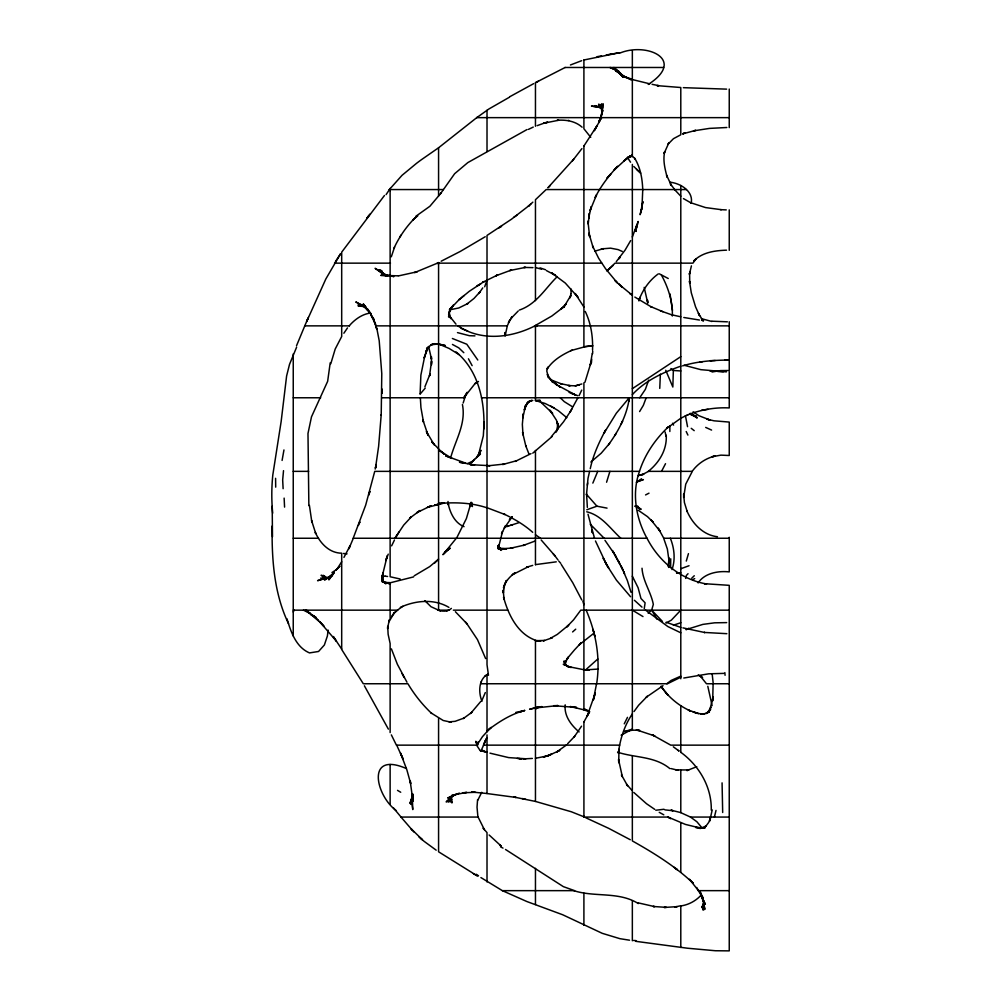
<?xml version="1.0" encoding="UTF-8"?>
<svg xmlns="http://www.w3.org/2000/svg" width="1001" height="1001" viewBox="0 0 1001 1001"><rect width="100%" height="100%" fill="white"/><g stroke="black" fill="none" stroke-linecap="round" stroke-linejoin="round"><path stroke-width="1.5" d="M565.29 665.027L565.29 660.685L565.177 664.827L565.99 660.385L565.027 662.95L568.443 657.031L566.991 658.796L574.524 649.862L580.993 642.942L579.229 644.832L594.181 633.007M691.428 265.866L689.614 273.373L689.739 283.333L689.476 281.143L691.291 292.793L695.545 306.806L699.561 315.665L698.385 313.3L703.152 321.033M371.271 314.064L367.192 308.608L373.811 319.244L370.708 314.514L375.688 324.599L373.598 319.532L377.114 329.942L379.204 340.74L381.781 373.623L381.206 415.34M505.005 335.51L505.067 332.507L505.092 335.222M672.334 316.016C672.872 301.739 668.23 287.487 661.448 275.112M670.895 368.531L673.348 370.47L672.835 387.024L665.753 370.27M668.756 567.454L669.068 558.22L668.13 566.528M330.205 362.837L327.652 381.306L311.486 416.841L307.983 433.483L308.859 505.58M669.068 558.22L668.981 560.573L667.367 549.048L663.663 538.25L729.241 538.25M635.985 231.394L636.161 227.127M659.759 388.401L660.372 374.174M272.197 506.206L272.485 536.711M470.658 502.439L470.42 506.456L470.996 503.44M592.579 353.791L592.742 351.138M589.614 471.358L588.012 478.265L586.486 494.969L586.586 493.918L587.349 507.407M642.029 206.018L642.767 189.564M477.577 799.624L477.027 807.181L477.915 817.066M592.542 350.062C593.03 336.924 591.028 323.336 585.235 311.449M666.253 435.222C667.066 449.662 659.409 462.387 648.31 471.358L692.317 471.358L685.735 484.159L683.658 497.434L683.67 494.056L684.409 502.54L687.237 511.674L686.849 510.773C692.279 523.498 703.102 535.097 717.454 536.749M505.142 335.986L507.294 325.863L510.01 319.857L508.445 322.56L512.274 316.729L510.598 318.856L518.218 310.998M591.441 362.7L591.704 359.221M588.888 218.306L589.289 213.463L588.25 224.036L587.95 221.046L589.614 236.624L588.888 233.195L593.218 247.923L592.567 245.971L598.661 258.283L605.505 268.643L617.254 282.795L615.089 280.58L622.009 287.137L618.868 283.821M601.013 117.643L603.14 103.804L601.889 111.286L601.551 103.891L601.701 110.798M412.475 797.709L412.737 794.719L412.099 797.059M636.06 231.406L636.561 225.788L636.01 230.142M283.521 470.658L282.67 479.942L283.12 488.701M381.218 414.652L378.628 446.271L375.5 468.08L376.063 464.577M412.737 794.719L411.424 799.661L412.762 809.584L412.212 793.906M629.329 397.772L629.016 400.951L629.329 397.772C627.064 414.99 618.656 430.818 608.558 444.707L609.584 443.393L601.201 453.215L590.853 462.049M596.659 683.746C600.512 658.821 596.196 633.145 586.161 610.16M450.825 801.213L451.313 796.934M523.285 414.064L522.722 417.993L525.55 405.943L524.224 409.985L527.852 402.152L525.087 406.469L529.742 400.825L527.277 402.915L531.794 400.362L529.516 401.051M431.569 364.764L431.544 361.211L429.517 375.875L430.092 373.924L424.874 386.836M523.323 413.751L522.347 424.349L523.01 434.909L522.572 432.394L525.925 446.471L525.7 445.695L528.828 453.653M669.844 431.494L669.894 425.863M328.14 630.104L327.39 635.985L324.374 644.994L318.556 651.476L309.509 652.915C295.958 647.159 290.891 631.831 286.999 618.831M670.62 567.63L670.733 558.796M557.995 425.55L557.62 428.365L557.244 422.097L558.283 426.251L556.468 420.257L549.924 410.16L552.627 413.426L539.489 400.913M589.038 216.454L591.203 206.719L590.09 210.685M592.217 353.528L590.327 364.99L590.778 363.25L584.959 382.232M587.65 482.932L587.337 485.147M644.244 608.696L645.107 602.827L640.965 598.485L638.1 587.737L632.344 576.201M632.344 713.901C624.361 725.587 619.994 739.314 618.393 753.29L618.931 749.324L618.756 762.724L618.543 759.546L622.359 776.751L621.433 774.862L627.552 785.785L626.526 784.221L632.344 790.815L632.344 840.928C653.966 853.077 675.287 866.29 693.355 883.42L689.426 879.253L698.448 890.652L696.721 887.512M648.248 84.447C686.874 59.585 646.458 41.692 619.469 53.253M282.094 460.435L283.959 449.95M330.768 363.801L335.21 349.024L341.691 336.511L341.691 252.164L384.459 195.495M709.709 820.958L712.224 809.909M451.113 796.758L450.05 802.101L451.301 796.758M636.323 228.616L638.163 221.446L632.344 236.974M642.317 204.542L642.917 201.576L640.114 214.702L641.04 211.737M558.183 424.149L556.806 430.855L558.208 427.915L555.843 432.432M596.533 683.746L593.393 699.862L594.932 694.481M688.45 553.641L686.286 561.073M375.2 469.094L375.725 466.641M570.933 293.718L570.057 297.835L570.87 295.408L563.663 307.345L566.216 303.766L560.798 309.322L563.913 306.756L551.901 315.978L535.46 325.438L535.46 400.7L540.265 400.387L535.46 400.538L545.032 403.453L554.329 408.083M411.924 798.31L410.635 804.166L411.424 799.661L411.937 803.69M590.265 468.681C593.143 455.155 598.961 442.417 605.492 430.255L604.016 433.133L616.341 413.2L629.229 397.772M470.908 503.128L466.378 518.593L456.531 538.25M709.621 820.958L710.472 817.066M691.19 203.216C693.731 191.178 680.23 183.17 669.907 182.195M685.66 578.428L686.348 575.5L688.037 573.711M714.414 817.066L716.015 810.41M601.376 116.154L602.827 110.198L598.911 122.597M450.9 456.881C455.78 439.489 466.166 423.523 462.424 404.504M449.399 314.026L448.586 317.067L450.162 309.009L449.411 311.761L453.34 305.167L449.687 309.547L460.085 298.611L459.034 299.712L469.231 291.341L484.059 281.544L482.732 282.32L497.747 274.9L495.683 275.838L511.536 269.995L509.709 270.558L525.55 267.367L523.823 267.417L532.97 267.642M426.238 351.639L426.776 349.712L424.161 358.045L427.89 347.923L426.201 351.288M424.637 356.681L420.883 375.1L420.107 393.693M412.187 796.859L412.988 794.143M606.581 482.232L609.909 471.358M690.114 271.721L689.326 274.287L689.614 273.373M463.163 403.015L464.814 397.772L381.806 397.772M638.913 300.951L640.102 297.222L639.038 299.875M484.672 286.786L487.012 280.217M592.842 483.108L597.735 471.358M599.324 121.359L600.55 117.643L598.636 122.435L601.576 117.643L594.256 130.756L597.247 125.388L583.908 145.996M394.582 247.034L391.316 256.794M411.786 798.172L409.997 803.415L412.237 796.859M671.996 569.594C675.6 559.521 674.299 548.01 670.345 538.25M590.19 210.335L596.521 194.882L595.17 197.51C600.9 185.936 608.921 175.726 617.63 166.254L614.063 170.157L627.264 158.07L623.773 161.036L632.344 154.98L628.44 157.783M595.307 693.142L586.986 716.478L589.126 712.487L583.908 721.946M296.596 347.209L289.539 364.301L286.611 375.963L281.156 421.471L272.81 474.949A194.957 194.957 0 0 0 272.435 510.26L272.71 513.15M450.925 796.896L449.424 801.113L452.364 794.794M395.332 538.25L353.19 538.25L365.678 505.155L374.737 471.358L639.489 471.358C631.631 493.43 635.873 518.055 646.959 538.25M635.96 228.353L637.462 224.312L634.872 231.218M646.171 397.772L643.343 405.342L639.601 411.574M639.464 471.358C644.969 454.154 655.542 438.876 668.668 426.589L666.916 428.215L680.793 418.255L688.012 414.664L687.287 414.977C700.612 409.797 714.927 407.157 729.241 407.945L729.241 371.784M388.25 554.141L385.835 560.585L387.224 555.843L381.744 578.315L383.033 572.922L382.307 582.044L382.557 576.851L382.52 580.693L381.856 576.526M480.868 682.745L481.406 681.568M485.06 741.453L485.61 740.177M293.243 610.16L397.747 610.16L394.294 612.812L388.939 621.796L389.314 619.857L387.55 628.453L387.725 626.338L388.125 634.259L390.127 643.518L390.127 732.594M710.848 817.066L708.733 822.372L704.666 827.802M296.521 345.745L304.779 325.863M349.674 546.759L348.849 548.823L353.34 538.25M359.597 522.635L359.885 521.921L358.408 525.437M639.126 299.724C642.905 289.602 649.361 280.355 658.145 273.986M484.334 743.13L484.684 742.279M641.866 208.846L640.69 211.649L642.304 207.82M308.358 317.492L306.594 321.671L325.825 279.016L340.428 253.954M486.161 738.776L483.47 745.144L619.694 745.144M485.31 692.567L482.157 699.912M648.686 380.13L645.37 389.351L639.702 397.772M577.902 397.772L570.07 412.049L571.784 409.196M581.731 390.102L579.078 395.633M307.645 319.206L304.742 325.863L349.462 325.863M449.411 311.761L451.076 308.045M481.443 749.937L487.012 737.574M464.639 397.772L467.167 392.43M394.457 540.027L391.629 545.845M622.134 422.072L622.584 421.146L620.958 424.424M477.827 800.174L481.731 792.317M416.028 217.129L413 219.882L414.276 218.581C405.956 227.265 399.061 237.162 394.044 248.098M624.261 723.811L627.489 717.342M350.087 545.72L343.956 557.382M703.891 904.516L702.527 907.194L703.64 903.803L703.002 910.059L703.59 903.19L703.891 909.771L703.503 903.14L704.829 909.421L702.827 897.146L703.891 903.565L702.101 897.684L705.38 904.291L702.101 898.16L700.149 891.904M661.536 471.358L665.527 463.676M293.243 611.974L294.206 610.16M395.295 538.25L399.024 531.944M703.941 904.178L701.989 907.694L704.441 903.966M426.476 350.738L428.979 346.359L426.576 348.561L431.756 344.569L434.985 343.656L430.993 344.782L438.576 343.969L445.195 345.533L438.576 344.206M451.551 795.97L448.048 802.076L451.639 796.946L446.171 801.926L453.979 795.294M630.643 240.603L625.062 250.162L616.291 261.624M467.004 392.43L463.788 397.772L475.85 382.582M698.122 582.932C704.541 573.085 718.305 570.67 729.241 571.896L729.241 537.274M581.556 726.163L573.911 737.349M335.435 261.636L340.64 253.678M341.691 561.761L336.824 569.394L339.739 566.291M343.881 333.233L347.497 327.903M480.718 701.501L470.595 713.5L471.846 712.312L463.3 718.543L464.289 717.98L455.13 721.321L449.074 721.859L451.213 722.221L443.205 720.495L431.118 712.975L431.644 713.438C422.409 704.691 414.389 694.681 407.92 683.746L363.3 683.746L341.691 649.511L341.691 553.203C329.129 553.065 320.095 543.118 315.302 532.432L315.715 533.495L311.599 520.583L311.887 522.347L309.409 505.405M397.209 534.784L394.932 538.25L403.716 525.087L411.336 516.879L409.972 517.967L420.02 510.51L416.691 512.725L431.218 505.655L427.402 507.382L444.444 503.002M391.754 616.366L394.394 612.612M393.531 613.863L395.658 611.724M386.111 194.582L389.677 189.252M389.927 188.901L402.039 175.313L416.403 163.438A151.351 151.351 0 0 1 422.122 159.209L438.576 147.773L477.139 117.33M390.127 188.588L389.477 189.564M614.664 435.66L616.278 433.295M441.066 192.918L440.49 193.719M482.745 287.888L478.878 293.543L480.167 291.666L474.024 298.436L466.779 304.166L467.93 303.503L458.746 307.995L449.286 309.91M570.52 411.298L563.55 421.809L551.388 436.611M369.782 214.189L366.754 218.481L368.781 215.603M634.008 711.548L638.588 705.28L647.359 696.258L646.221 697.247L663.012 685.672M334.196 572.297L328.954 579.679L334.196 572.297L328.854 577.627L332.332 574.799M401.238 234.947L399.674 237.137M456.318 538.25L442.942 554.704L447.109 550.2M527.039 129.542L467.855 162.575L454.642 173.699L440.615 193.568L429.892 206.269L415.74 216.366M704.504 903.59L702.139 906.756L703.828 904.754M572.497 160.786L581.906 148.623M692.166 471.358C697.735 463.651 706.068 458.033 715.365 455.993L712.287 456.694L720.933 455.142L729.241 455.505L729.241 422.072L714.038 420.82L706.806 419.119L709.884 419.982L698.848 415.69L693.142 411.786M512.037 516.979L504.279 528.153L505.53 525.788L501.539 533.783L502.515 531.544L498.16 548.886L498.636 545.357L499.036 549.211L498.335 545.445L499.349 549.124L498.073 545.845L501.038 550.4L498.598 547.534L502.139 549.549L498.786 547.747L502.627 549.149L498.823 548.198L506.519 548.886L502.377 548.661L512.85 548.048L510.222 548.298L524.924 544.982L523.185 545.47L535.46 540.915M420.095 394.119L425.225 388.138M573.761 159.121L547.86 187.838M485.01 676.1L485.623 675.437M511.886 517.079L509.371 519.832L512.149 516.816M557.332 276.551C545.182 288.426 536.574 304.216 519.356 310.072M548.373 187.45L550.375 185.335M680.793 610.16L671.333 620.17L665.953 623.022M349.199 325.863C354.604 319.632 361.861 314.264 370.17 313.075M567.617 743.73L574.812 736.173M470.833 463L480.417 453.954L476.451 457.57L481.006 450.325L478.328 455.58L483.32 435.835L484.171 421.959L483.858 428.941C484.947 401.063 478.453 370.533 456.018 351.889M487.012 731.681L482.444 736.686L476.914 745.144L478.328 741.841L477.615 745.144L396.396 745.144L391.353 734.884M335.911 570.132L339.764 566.191M471.271 462.562L474.436 459.321M434.672 563.05L438.576 559.134L429.692 566.616L414.214 575.813M444.019 553.566L449.937 548.26M532.757 453.153L551.964 436.661M701.113 895.132C695.845 900.925 688.563 904.891 680.793 905.943M691.704 578.253L694.269 575.75M586.498 669.093L597.785 659.008M632.344 394.632C645.357 380.568 663.012 372.422 680.793 366.178M530.905 203.929L528.278 206.331L532.845 202.152M613.163 265.365L607.532 270.42L615.014 263.15L692.93 263.15L696.07 258.859L693.906 260.823C702.402 252.277 715.014 250.55 726.526 250.175M572.597 631.944L575.725 629.179M648.16 613.175L651.664 610.16L653.328 604.404C650.963 591.904 642.842 581.206 642.016 568.23M610.372 267.843L606.606 270.821M461.161 297.973L464.114 295.533M529.154 205.53L511.461 219.232L487.012 235.435L487.012 664.739L488.475 675.287M414.852 218.143L417.78 215.841M666.816 683.746L671.12 680.442L680.793 676.138M439.789 610.685C443.706 611.511 448.41 611.498 451.388 608.395M566.253 745.144L556.731 751.964L559.859 750.325L547.735 755.955L551.589 754.128L543.468 757.044L547.484 755.918L535.46 758.27M447.872 549.737L444.857 551.914L449.662 548.46M397.422 610.16L402.815 606.331M599.224 117.643L476.739 117.643L488.938 108.959L509.446 97.21M513.838 217.28L516.854 215.253M636.348 482.269L641.566 478.753M621.146 735.184L632.344 729.153L624.574 731.543L632.344 730.217L632.344 164.427M500.375 226.989L501.564 226.213L498.636 228.128M333.583 573.611L324.474 579.992L327.164 578.565M531.005 453.641L515.165 461.448M331.932 572.547L336.636 569.519M449.874 548.223L447.685 549.624L450.062 548.435M680.793 356.644L632.344 388.663M474.699 383.858L478.491 381.494M538 707.344L535.46 708.921L538.025 707.344M480.718 283.771L477.027 285.998L478.716 284.985M509.709 96.759L533.696 83.634M485.222 236.736L460.31 251.414L441.178 261.211M488.288 673.911C478.39 678.928 478.328 692.229 481.944 701.351M535.46 126.276L535.46 82.67L565.14 67.48M528.44 129.392L533.245 127.077M692.842 579.604L694.707 578.616M648.535 471.358L642.817 474.361L638.275 475.538L643.53 474.324M581.844 383.959L575.187 385.81L576.201 385.823L568.393 385.598L570.22 385.685L560.66 383.658L561.736 384.021L550.412 379.667M689.038 565.728L680.793 568.743M535.46 82.72L538.513 81.156M645.57 494.932L648.998 493.168M538.025 706.944L535.46 708.233L537.875 707.181M459.359 793.105L447.722 798.035L455.855 794.331M680.793 677.214L667.479 683.746L480.618 683.746M572.359 350.05C562.762 354.392 553.078 359.935 547.184 368.956L547.81 367.142L546.759 370.946L548.636 377.99L547.272 374.437L552.752 382.395L550.075 378.766L557.332 385.485L553.716 382.344L560.535 387.349L558.583 385.848L575.575 394.995L569.068 392.367M629.066 157.332L632.344 155.756L628.015 156.969L632.344 156.068L629.767 155.931M467.542 463.563L472.51 461.273M687.061 629.166L688.813 628.365L685.973 629.642L702.827 624.399L714.589 622.822L726.676 622.609M594.657 251.213L603.553 248.623L601.301 248.924L610.535 248.148L618.105 249.612L622.272 251.439M700.024 828.578L706.268 825.888M696.784 766.703L686.911 770.57L688.763 769.944L675.9 769.907L678.29 770.332L670.97 768.568M570.445 64.977L581.681 60.686M518.806 522.71L506.956 526.463L508.708 525.913M537.875 707.019L529.579 709.259L542.016 706.593L535.46 707.957L557.957 705.567L553.641 705.718L576.563 707.444L570.27 706.556L583.908 709.809M636.623 482.082L643.368 479.604L637.149 481.468M332.557 575.7L325.25 578.29L329.291 577.452M586.799 509.759L596.934 506.193L607.044 508.12M400.35 607.369C415.503 600.4 434.084 598.548 448.898 607.369M537.149 125.651L545.42 122.685L547.697 122.21L543.743 123.211L558.621 120.258L557.119 120.295C565.928 119.607 575.337 121.083 582.094 127.19M532.707 565.39L526.614 567.204L528.265 566.741L512.187 574.837L515.19 572.672C509.959 576.413 505.217 581.456 503.478 587.8L506.418 580.442L504.604 584.659L503.378 592.98L503.178 590.14L504.066 599.236L503.566 597.147C508.17 614.426 517.555 633.858 535.46 640.227L535.46 801.426L571.346 811.773L583.908 816.778M524.649 710.46L519.694 712.011L524.649 710.46C510.635 714.188 498.373 722.071 487.012 730.855L491.153 727.402L487.012 731.806L487.012 674.636M673.385 625.175L680.793 622.735M413.576 576.901L390.127 582.82M516.654 460.71L502.652 464.514L504.604 464.014L489.864 465.615M570.633 350.65L583.908 347.034L583.908 145.783M583.908 59.997L619.444 52.728L613.963 53.641M683.783 678.027L708.658 673.823L723.898 673.385M682.607 365.865C697.009 361.461 712.199 360.247 727.201 360.085L724.711 360.085L729.241 360.21M682.945 133.821L695.695 130.343L693.568 130.868L709.471 128.403L726.839 127.502M362.375 306.494L365.002 305.755M430.993 344.782L431.756 344.569M510.573 525.337L512.525 524.812M523.31 710.885L515.878 712.387M364.602 305.643L361.749 306.369L364.814 305.993M535.46 564.627L556.268 561.836M446.521 610.81L447.209 610.673M505.28 526.776L507.169 526.388M601.476 55.868L597.021 56.732M638.651 475.225L643.605 474.261M453.553 794.932L466.666 792.404L462.5 792.83L475.6 792.292M611.461 54.079L606.268 54.967M406.406 768.555C365.127 750.587 376.101 796.27 396.371 810.66M329.454 577.264L317.592 580.668L326.676 577.74L328.703 578.04L326.001 578.077M702.514 361.686L699.787 362.137L701.113 361.924M711.986 371.972L720.557 370.595L729.241 370.52L729.241 321.721M576.751 385.435L579.091 385.06L578.265 385.185M664.038 809.258L655.805 810.247M708.02 409.321L701.501 410.297M597.935 669.081L583.908 669.994L589.063 670.032L583.908 669.581M530.53 400.838L532.795 400.525M591.766 345.708L583.908 346.796L592.892 345.82M398.461 275.913L417.154 271.772L414.589 272.585L437.437 263.15L438.576 264.039M442.968 503.028L438.576 503.541C454.792 502.139 471.458 502.59 487.012 507.832M320.595 578.153L328.366 577.952M487.012 465.828L490.002 465.678L470.195 464.664L474.587 464.965L459.484 462.262L465.715 463.15L445.683 455.843L451.889 458.42L438.576 449.987L444.344 454.166L438.576 449.036M532.344 758.433L523.135 758.921L525.85 758.783L508.608 757.594L489.977 753.152M715.252 360.523L710.184 360.723L710.835 360.698M726.864 633.683L704.153 632.432L704.779 632.532L682.945 627.865M639.539 730.204L632.344 730.179M397.923 275.838L390.127 275.588L393.831 276.639L390.127 275.525M701.613 827.915L705.029 827.89L695.758 827.477L701.15 828.252L685.41 824.411L668.005 817.066L583.921 817.066L583.908 721.834M676.526 572.835L680.793 572.822L676.588 572.81M363.551 305.805L357.995 305.818L365.277 306.356L358.158 304.692L365.803 307.044M564.964 67.48L663.6 67.48M600.362 117.643L729.241 117.643M389.264 189.564L443.393 189.564M686.411 189.564L546.158 189.564L535.46 199.712L535.46 300.613M334.509 263.15L390.49 263.15M437.274 263.15L601.789 263.15M375.763 325.863L376.952 329.229L375.688 325.863L507.294 325.863M534.584 325.863L729.241 325.863M293.243 397.772L320.683 397.772M481.519 397.772L729.241 397.772M293.243 471.358L308.646 471.358M293.243 538.25L318.493 538.25M395.558 538.25L647.021 538.25C658.821 561.336 680.667 579.516 706.556 583.983L704.416 583.696L729.241 585.335L729.241 950.875L715.34 950.737L687.412 948.21L635.597 941.303M448.986 610.16L437.988 610.16L440.427 610.823M453.34 610.16L507.745 610.16M729.241 610.16L580.768 610.16L573.598 619.807L566.629 627.039L568.768 625.012L557.294 634.409L550.375 638.35L552.239 637.812L543.205 640.903L544.494 640.44L535.46 640.69L540.828 641.09L535.46 640.465M729.241 683.746L706.468 683.746L700.037 675.738L702.614 677.664L698.223 674.912M729.241 745.144L670.733 745.144L652.264 734.847L654.867 735.973L637.299 730.154M393.343 807.782L401.038 817.066L478.103 817.066L484.434 829.729L483.133 828.202L487.012 832.607L487.012 881.956M680.793 770.269L680.793 812.662L690.477 817.066L729.241 817.066M480.893 877.564L502.364 890.652L574.587 890.652L563.35 886.636L505.505 849.474M698.235 890.652L729.241 890.652M390.127 275.413L380.78 275.363L388.576 275.788M588.113 670.019L589.063 670.032M727.389 321.821L711.974 321.196M382.645 576.088L385.085 576.138M600.062 107.332L591.453 106.056L602.79 107.958M474.949 335.886L469.356 335.698L457.482 332.607M720.407 209.647L726.263 209.897M684.221 365.277L700.863 369.669L726.388 371.884M474.361 792.129L471.734 792.029L487.012 793.505M717.704 371.509L723.31 371.771M633.57 940.465L635.998 940.602M726.638 89.139L683.345 87.663M721.321 209.684L705.53 207.57L690.615 202.702M617.604 752.201C635.122 757.932 654.792 756.08 669.869 768.605M673.348 370.47L680.793 370.958M347.047 553.841L343.443 553.49M664.864 809.872L673.097 810.735L670.995 810.159L680.793 812.599M328.703 578.04L322.647 577.502L325.588 578.103M568.218 120.383L568.943 120.458M583.908 669.719L568.343 666.616L571.246 667.504L563.238 664.264L567.63 666.09L564.589 664.176L568.543 667.041L566.053 665.19L563.826 661.16L564.802 663.738M629.541 940.202L619.907 938.675L602.239 933.32L562.675 914.751L526.851 901.526L502.364 890.652M649.724 83.809L632.344 79.554M635.222 506.068L638.1 506.393M697.372 713.375L704.579 714.176L700.675 714.001L703.953 713.938L709.534 711.799L706.043 713.6L710.672 709.421L707.945 712.149L710.973 707.156L709.797 709.947L713.125 696.959L712.674 700.913L713.112 683.746M701.413 318.656L711.924 321.496M699.486 320.045L683.808 317.492M636.161 730.167L639.501 730.605M517.204 758.383L521.621 758.958L518.931 758.595M385.322 576.188L387.587 576.488M711.073 371.033L713.15 371.333L709.834 370.858M701.613 320.295L703.59 320.583M629.767 156.181L632.344 156.569L632.344 50.688M435.623 343.781L438.576 344.394M535.46 801.426L513.676 796.984L516.091 797.447L487.012 793.543L487.012 734.897M535.46 325.438L537.362 325.863M522.234 798.548L525.663 799.311M573.773 890.652C594.782 897.497 618.743 891.24 638.325 903.578M680.793 316.804L671.546 314.752L660.297 310.773M487.012 752.151L480.48 750.612L487.012 752.302L481.744 750.087M652.089 84.322L658.746 85.648L656.944 85.623L680.793 87.512L680.793 134.772L673.473 138.676L668.13 144.069L668.931 142.68L664.088 153.441L664.677 151.739C662.762 160.348 664.952 168.931 667.179 177.215L666.553 175.162L671.408 185.498L670.295 183.759L674.674 189.564M390.127 275.863L382.207 273.886L386.161 275.563M400.162 579.003L390.127 576.751L390.127 188.501M535.46 267.542L541.541 269.206M661.736 687.287L661.135 686.198L662.925 688.876L661.348 686.711C668.63 697.297 678.766 705.818 690.552 710.973L688.3 710.109L698.748 713.613M600.15 107.182L594.857 105.631L600.713 108.008M364.414 306.481L355.793 301.939L365.703 307.47M452.389 338.501L466.791 344.231L477.79 360.01M589.789 711.786L583.908 709.934L583.908 382.77M632.344 79.292L625.037 76.889L631.13 79.755M690.089 414.251L696.583 416.403L691.841 414.351L697.222 417.98L690.152 413.338M327.152 578.065L324.286 577.102L326.776 578.178M689.927 413.826L692.73 414.764L691.841 414.351M540.014 267.868L545.633 269.782M634.959 506.206L637.562 507.094M662.937 311.699L650.713 306.606L651.914 307.269L634.847 297.072M659.271 273.799L668.243 278.516M666.191 622.247L680.793 627.402M487.012 507.707L505.005 514.539L503.578 513.851C513.963 518.781 524.099 524.599 532.682 532.307M457.845 325.863C480.98 341.491 511.111 338.038 534.947 325.863L535.46 327.127M586.724 511.799C601.501 515.24 610.247 528.566 620.808 538.25M694.581 712.399L697.121 713.35L692.667 711.686M638.062 902.839L654.604 906.618L653.115 906.468L666.316 907.369L664.088 907.469L677.126 906.643L674.661 907.069L680.793 905.742L680.793 947.484M571.834 393.493L577.69 395.683M438.576 343.931L449.186 348.486L459.221 354.729M383.408 581.468L390.127 583.946L385.372 582.507L390.127 582.62L390.127 618.731M461.136 328.366L467.667 330.993M585.798 817.767L608.646 828.327L630.28 839.739M464.051 526.676C454.754 522.947 450.025 512.775 448.16 503.49L448.511 505.03L447.998 501.488M303.428 610.16L310.26 613.538M326.351 577.552L321.083 575.275L326.263 577.852M705.68 427.402L711.586 430.08M438.576 610.16L430.981 606.706L424.837 600.65M588.801 711.11L583.908 708.821L589.176 711.498M438.576 262.838L439.201 263.15M680.793 632.807L667.867 626.563L645.595 610.16M500.462 846.821L503.002 848.11M636.498 506.906L641.14 509.296L635.998 505.668L640.34 509.522L638.175 507.419M546.533 270.658L555.618 275.438L551.689 272.923L565.29 283.058L577.94 297.247L575.137 293.493L583.908 307.019M314.94 616.754L305.267 610.16L310.197 613.413M663.788 814.814L659.234 812.324M452.439 344.444L458.746 347.835L463.813 352.69M572.472 406.769L564.264 401.639L560.272 397.772M691.328 203.103L683.445 198.598M306.556 610.16L311.011 614.689L316.241 617.442M387.475 275.776L375.1 268.318L385.973 276.113L379.467 270.971L382.582 273.16L379.304 269.769L382.069 273.361M631.156 79.642L620.482 74.487L624.311 76.852M365.903 307.269L361.061 304.517L367.705 309.985L363.3 303.879L367.054 309.897L371.083 314.101M473.41 873.66L476.714 875.562M638.213 510.247L647.472 516.629L653.165 522.197L650.938 519.832L659.922 531.118L658.132 528.028L663.776 538.25M477.565 876.063L438.576 851.788L438.576 718.33M602.214 108.283L598.811 106.306L601.939 108.759L600.65 104.604L601.889 111.286M690.477 817.066L696.884 821.746L702.314 828.24M550.6 406.031L558.308 410.685L566.829 417.705M397.522 790.365L400.713 792.254M632.344 610.16L642.98 616.566M629.679 293.543L632.344 295.257L620.507 285.56M673.31 746.796L679.116 751.075L678.165 750.325M436.186 850.174L423.898 841.178L411.048 828.715L413.901 831.956M654.704 809.346L646.521 803.728L633.821 792.467M535.46 534.772L540.502 538.25M326.414 577.69L323.01 575.275L326.138 578.153M476.301 874.273L478.528 875.862M625.888 77.59L621.383 74.312L623.323 76.226M641.991 607.144L634.409 600.275M690.052 413.726L692.529 415.54L690.54 413.613M382.945 581.631L385.898 583.808L382.244 580.067M455.993 324.174L448.561 314.827M680.793 752.289C699.136 765.627 711.786 787.074 711.273 810.134M691.228 428.315L694.206 430.655M499.687 844.694L501.151 846.045L489.139 834.997M310.685 614.364L318.581 620.808L314.051 616.353L323.911 626.163L319.744 621.821L336.424 641.216L333.283 636.511L341.691 649.073M680.793 196.209L674.536 189.564M420.508 838.187L422.334 839.764L418.818 836.748M633.821 166.516L640.615 173.11M636.473 169.282L640.49 172.948M455.392 611.736L467.029 623.836L465.415 621.959M632.344 156.206L635.36 159.034L634.684 158.258C640.465 167.567 642.342 178.754 642.73 189.564M590.24 524.224L604.166 538.25M579.104 731.944C571.121 725.187 563.988 715.89 565.19 704.829M630.555 596.734L616.428 580.142L606.844 565.215L595.47 540.978M624.211 77.039L613.901 67.48L621.171 73.899L615.577 70.783L621.571 74.725L622.697 76.702L616.791 70.495L610.034 67.48L618.818 71.421L622.697 76.702M587.712 495.708L596.934 506.193M662.449 621.471L651.664 610.16L657.031 619.206M412.149 829.954L400.976 817.066M541.166 539.964L554.917 555.768L553.165 553.678M558.808 561.148L560.723 563.275M602.402 108.596L598.585 104.229L601.714 108.521M558.007 559.959L554.717 555.542M663.613 689.714L667.805 695.007L665.34 691.891M466.754 623.523L477.49 639.652L485.623 658.583M604.967 540.327L613.863 553.19M630.555 162.212L627.377 157.332M561.223 564.414L572.76 582.745L581.781 599.937M698.373 890.652L703.09 898.36L700.312 891.929M590.74 137.325L583.908 128.741L583.908 59.96M619.882 563.751L612.587 550.55M382.795 273.486L380.518 270.057L382.369 274.149M476.564 745.144L480.305 750.788M325.112 576.438L326.138 577.977M599.111 104.404L602.489 109.597M406.969 682.232L397.359 664.264L391.391 648.861M613.112 551.976L623.273 570.545L620.708 565.427M615.252 555.405L615.903 556.468M364.377 685.785L388.363 729.116M449.324 316.103L450.863 318.668L449.036 312.362M602.026 108.483L600.074 105.055L602.289 110.173M672.534 423.235L673.573 425.1M381.631 579.354L382.97 581.781L381.869 576.313M620.32 74.162L618.818 71.421L616.791 70.495L621.571 74.725L622.76 77.115M605.28 562.349L608.633 568.017L603.178 558.208L603.778 559.371M468.43 358.783L472.122 365.64M618.555 561.273L619.356 562.812M621.408 566.779L627.339 580.492L631.018 592.292M402.089 673.598L404.054 677.464L403.641 676.663M451.088 797.747L451.914 799.474M686.198 431.531L687.9 435.085M396.684 745.144L403.315 759.584L400.525 753.077L406.856 769.819L410.698 783.658L410.297 780.73M428.816 347.435L431.519 359.171L431.356 356.656L431.556 363.476M624.599 573.848L623.673 571.508L624.136 572.685M594.506 538.25L588 514.239M288.513 623.686C273.936 593.168 271.746 559.321 272.122 526.051M382.319 273.173L381.381 270.645L382.257 273.436M477.164 745.144L475.863 741.278L477.102 745.144M644.181 287.362L647.76 303.14L647.447 300L647.634 301.952M592.942 629.366L594.894 636.511L593.293 630.467M707.807 686.311L712.124 705.617M582.845 601.113L583.908 604.742M389.852 189.564L390.127 190.565M592.204 532.044L592.392 532.745L591.704 530.18M687.549 426.689L685.41 415.615M383.07 275.15L382.132 271.284L382.682 274.061M471.496 502.477L472.397 506.556L471.646 502.489M451.063 798.673L451.951 802.977L451.063 796.508M665.127 431.982L666.028 436.411M672.509 310.348L670.007 293.906M712.186 674.073L713.25 683.746M410.172 780.98L413 801.288L412.462 793.943M724.862 672.609L725.074 675.3M284.134 498.11L284.572 507.107M381.994 390.453L382.119 393.38L381.932 388.914M570.97 288.951L571.083 293.643M722.071 782.87L722.684 812.499M583.908 816.04L583.921 817.066M275.588 478.315L275.7 487.137M420.345 397.772L420.933 407.607L423.511 422.122L422.897 419.982L428.115 435.435L426.388 431.519L434.284 444.869L431.769 441.804L438.576 448.836L438.576 610.335M729.241 89.051L729.241 127.615M729.241 209.885L729.241 250.325M680.793 185.498L680.793 678.791M680.793 705.68L680.793 752.427M680.793 822.672L680.793 872.271M632.344 756.243L632.344 790.139M632.344 900.85L632.344 940.777M583.908 893.18L583.908 925.312M535.46 450.488L535.46 564.739M535.46 868.355L535.46 904.554M487.012 110.285L487.012 151.439M438.576 147.773L438.576 196.033M438.576 262.5L438.576 448.348M390.127 764.489L390.127 803.816M293.243 353.929L293.243 635.96M369.782 491.566L368.806 495.02L369.819 491.566M610.597 174.174L606.944 178.278L610.585 174.224M620.069 257.32L618.818 258.733L620.069 257.32M704.391 903.678L702.514 905.617L704.441 903.79M684.734 132.995L682.857 133.746L684.734 132.995M438.576 504.216L434.659 505.042L438.576 504.329M613.563 53.754L610.222 54.292L613.563 53.754M670.62 818.543L668.005 817.066L670.62 818.543M676.401 868.981L674.249 867.354L677.339 869.719L676.401 868.981M498.698 549.136L498.611 545.357L498.698 549.136"/></g></svg>
